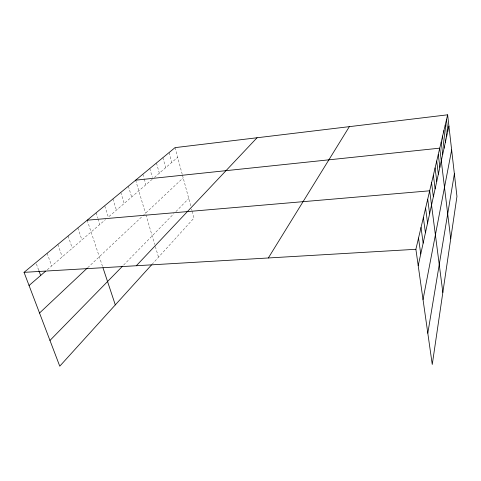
<?xml version="1.0" encoding="UTF-8"?>
<svg xmlns="http://www.w3.org/2000/svg" width="481" height="481" viewBox="0 0 481 481"><rect width="100%" height="100%" fill="white"/><g stroke="black" fill="none" stroke-linecap="round" stroke-linejoin="round"><path stroke-width="0.36" stroke-dasharray="2.4 1.8" d="M151.984 264.412L194.005 218.043L192.129 211.093M123.629 265.079L173.942 213.612M175.932 211.574L188.738 198.473M87.722 267.67L142.274 216.342M142.809 215.837L183.183 177.844M47.288 269.769L105.519 219.552M152.224 179.281L108.333 217.129L104.696 205.736M154.395 177.405L177.663 157.341M36.37 263.943L38.642 270.051M47.12 253.295L51.707 265.957M57.84 244.438L62.241 256.872M68.074 235.991L72.3 248.196M77.844 227.916L81.908 239.911M87.187 220.202L102.778 267.159M96.128 212.812L97.902 218.266M98.124 218.945L99.898 224.399M112.909 198.954L116.42 210.155M120.797 192.442L124.182 203.463M128.367 186.189L131.638 197.03M135.648 180.177L145.478 213.323M145.899 214.742L154.72 244.468M155.357 246.615L158.502 257.215M142.857 174.224L144.078 178.421M144.282 179.118L145.917 184.716M149.789 168.494L152.357 177.447M156.457 162.987L159.325 173.154M162.885 157.678L165.662 167.689M169.078 152.561L171.771 162.422M175.048 147.631L182.269 174.447M182.449 175.126L190.819 206.205M191.57 209.007L191.943 210.395"/><path stroke-width="0.72" d="M427.807 333.183L454.371 173.851M423.027 299.591L451.641 149.952M418.199 265.602L448.923 126.13M447.631 114.815L456.95 196.44L432.257 364.49L415.879 249.29L447.631 114.815L175.048 147.631L24.05 272.348L59.758 366.185L151.497 264.947M268.332 257.972L349.35 126.647M136.327 265.74L257.046 137.758M49.964 340.446L122.583 266.155M39.532 313.023L87.181 268.188M29.052 285.492L45.629 271.194M135.648 180.177L439.76 148.154L450.715 238.889M87.187 220.202L429.689 190.801L442.845 292.424M24.05 272.348L415.879 249.29M38.895 270.731L40.657 275.487M103.006 267.851L115.302 304.888M418.524 238.077L420.749 254.01M421.019 227.519L423.16 243.091M423.37 217.562L425.426 232.78M425.595 208.147L427.573 223.04M427.699 199.242L429.611 213.811M431.583 182.786L433.363 196.753M433.381 175.174L435.107 188.853M435.089 167.929L436.76 181.331M436.718 161.027L438.341 174.17M438.275 154.443L439.85 167.328M441.221 141.967L442.7 154.371M442.616 136.051L444.059 148.22M445.232 124.982L446.59 136.706M443.951 130.399L445.352 142.34M446.458 119.793L447.781 131.313"/></g></svg>
